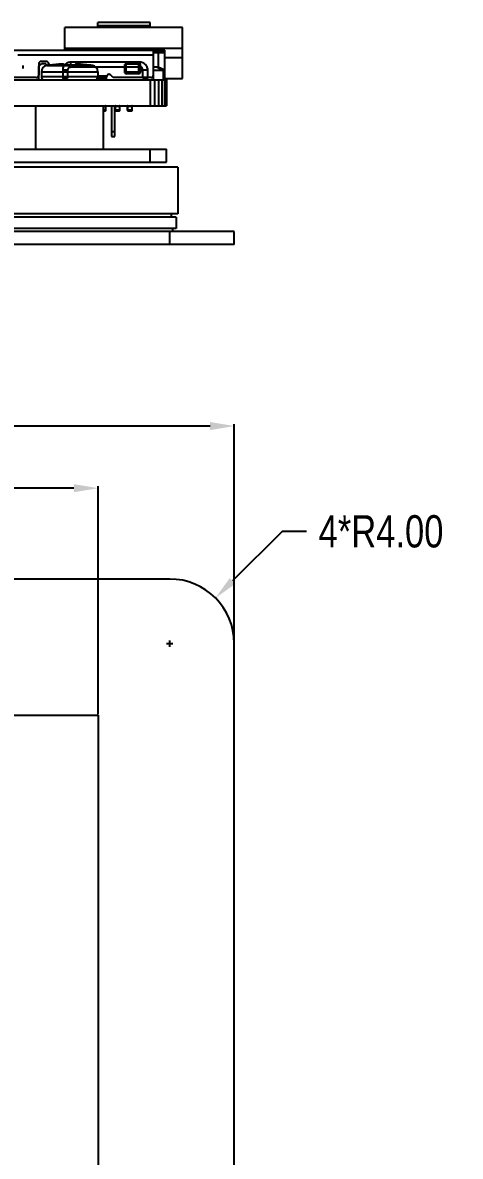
# Model space of a CAD drawing. Header units: inches. Extents: x -190 to 160, y -110 to 38.
# Drawn here: x -52.8 to -25.7, y -36.2 to 34.1 of the extents above; entities that cross this region are included whole.
import ezdxf

# ---------------------------------------------------------------- set-up
doc = ezdxf.new("R2010")
doc.units = ezdxf.units.IN
doc.header["$LTSCALE"] = 1.21
doc.header["$MEASUREMENT"] = 0
doc.header["$PDMODE"] = 3
doc.header["$PDSIZE"] = 0.3125
doc.layers.get('0').update_dxf_attribs({"linetype": 'CONTINUOUS'})
doc.layers.get('Defpoints').update_dxf_attribs({"linetype": 'CONTINUOUS'})
for name, color, linetype in [('02___PRT_ALL_AXES', 7, 'CONTINUOUS'), ('DIM', 3, 'CONTINUOUS'), ('INTFCLR_1294190', 7, 'CONTINUOUS')]:
    doc.layers.add(name, color=color, linetype=linetype)
doc.styles.get("Standard").update_dxf_attribs({"font": 'txt', "width": 0.8})
doc.dimstyles.get("Standard").update_dxf_attribs({"dimtxt": 0.15625, "dimasz": 0.1875, "dimexe": 0.125, "dimexo": 0.0625, "dimgap": 0.09, "dimtad": 0, "dimtih": 1, "dimtoh": 1, "dimzin": 4, "dimdsep": 46, "dimtxsty": 'STANDARD', "dimblk": '_FILLED', "dimblk1": '_FILLED', "dimblk2": '_FILLED', "dimcen": 0.09, "dimazin": 1, "dimtp": 0.01, "dimtm": 0.01, "dimtfac": 1, "dimtofl": 0, "dimtmove": 0, "dimatfit": 3, "dimldrblk": '_FILLED', "dimfxl": 1, "dimtolj": 1, "dimtzin": 4, "dimarcsym": 0})

# ---------------------------------------------------------------- blocks, each defined once
blk = doc.blocks.new('_FILLED')
at = {"color": 0, "linetype": 'ByBlock'}
blk.add_solid([(0, 0), (-1, 0.167), (-1, -0.167)], dxfattribs=at)
blk = doc.blocks.new('*D2')
at = {"layer": 'Defpoints', "color": 0}
for p in [(-48.089, 5.241), (-143.629, -8.817), (-48.089, -8.817)]:
    blk.add_point(p, dxfattribs=at)
at = {"layer": 'DIM', "color": 0, "lineweight": -2}
for p, q in [((-143.629, -8.754), (-143.629, 5.366)), ((-142.129, 5.241), (-102.215, 5.241)), ((-49.589, 5.241), (-89.502, 5.241)), ((-48.089, -8.754), (-48.089, 5.366))]:
    blk.add_line(p, q, dxfattribs=at)
at = {"layer": 'DIM', "color": 0, "lineweight": -2, "xscale": 1.5, "yscale": 1.5, "zscale": 1.5, "rotation": 180}
blk.add_blockref('_FILLED', (-143.629, 5.241), dxfattribs=at)
at = {"layer": 'DIM', "color": 0, "lineweight": -2, "xscale": 1.5, "yscale": 1.5, "zscale": 1.5}
blk.add_blockref('_FILLED', (-48.089, 5.241), dxfattribs=at)
at = {"layer": 'DIM', "color": 0, "insert": (-95.859, 5.241), "char_height": 2, "attachment_point": 5}
blk.add_mtext('\\A1;95.54%%p0.15', dxfattribs=at)
blk = doc.blocks.new('*D5')
at = {"layer": 'Defpoints', "color": 0}
for p in [(-39.659, 9.093), (-152.059, -4.387), (-39.659, -4.387)]:
    blk.add_point(p, dxfattribs=at)
at = {"layer": 'DIM', "color": 0, "lineweight": -2}
for p, q in [((-152.059, -4.324), (-152.059, 9.218)), ((-39.659, -4.324), (-39.659, 9.218)), ((-150.559, 9.093), (-102.215, 9.093)), ((-41.159, 9.093), (-89.502, 9.093))]:
    blk.add_line(p, q, dxfattribs=at)
at = {"layer": 'DIM', "color": 0, "lineweight": -2, "xscale": 1.5, "yscale": 1.5, "zscale": 1.5, "rotation": 180}
blk.add_blockref('_FILLED', (-152.059, 9.093), dxfattribs=at)
at = {"layer": 'DIM', "color": 0, "lineweight": -2, "xscale": 1.5, "yscale": 1.5, "zscale": 1.5}
blk.add_blockref('_FILLED', (-39.659, 9.093), dxfattribs=at)
at = {"layer": 'DIM', "color": 0, "insert": (-95.859, 9.093), "char_height": 2, "attachment_point": 5}
blk.add_mtext('\\A1;112.40%%p0.10', dxfattribs=at)
blk = doc.blocks.new('*D8')
at = {"layer": 'Defpoints', "color": 0}
for p in [(-40.825, -1.564), (-43.659, -4.387)]:
    blk.add_point(p, dxfattribs=at)
at = {"layer": 'DIM', "color": 0, "lineweight": -2}
for p, q in [((-36.689, 2.556), (-39.762, -0.505)), ((-35.189, 2.556), (-36.689, 2.556)), ((-43.659, -4.585), (-43.659, -4.189)), ((-43.857, -4.387), (-43.461, -4.387))]:
    blk.add_line(p, q, dxfattribs=at)
at = {"layer": 'DIM', "color": 0, "lineweight": -2, "xscale": 1.5, "yscale": 1.5, "zscale": 1.5, "rotation": 224.8928006749674}
blk.add_blockref('_FILLED', (-40.825, -1.564), dxfattribs=at)
at = {"layer": 'DIM', "color": 0, "insert": (-30.566, 2.556), "char_height": 2, "attachment_point": 5}
blk.add_mtext('\\A1;4*R4.00', dxfattribs=at)

msp = doc.modelspace()

# ---------------------------------------------------------------- linework, layer by layer
at = {"color": 7, "linetype": 'Continuous'}
for p, q in [((-42.859, 33.793), (-50.159, 33.793)), ((-50.159, 32.393), (-50.159, 33.793)), ((-44.859, 34.093), (-48.109, 34.093)), ((-48.109, 33.793), (-48.109, 34.093)), ((-44.859, 33.893), (-48.109, 33.893)), ((-44.859, 33.793), (-44.859, 34.093)), ((-42.859, 30.633), (-42.859, 33.793)), ((-58.465, 32.393), (-43.965, 32.393)), ((-50.159, 32.513), (-42.859, 32.513)), ((-44.665, 30.543), (-44.665, 32.393)), ((-44.062, 32.393), (-44.062, 32.273)), ((-43.965, 30.543), (-43.965, 32.393)), ((-53.074, 32.093), (-44.665, 32.093)), ((-51.305, 31.693), (-51.625, 31.693)), ((-44.665, 32.273), (-43.965, 32.273)), ((-44.665, 32.243), (-43.965, 32.243)), ((-44.365, 32.243), (-44.365, 31.343)), ((-44.062, 32.273), (-44.091, 32.243)), ((-43.995, 32.243), (-43.965, 32.273)), ((-42.859, 31.913), (-43.965, 31.913)), ((-51.775, 31.543), (-51.775, 30.843)), ((-51.755, 31.393), (-51.605, 31.543)), ((-51.755, 30.543), (-51.755, 31.393)), ((-51.609, 31.043), (-51.609, 30.743)), ((-51.325, 31.543), (-51.605, 31.543)), ((-51.325, 31.543), (-51.227, 31.444)), ((-51.155, 31.543), (-51.155, 31.456)), ((-51.142, 31.45), (-51.143, 31.456)), ((-50.192, 31.45), (-50.201, 31.499)), ((-49.517, 31.499), (-49.525, 31.45)), ((-48.574, 31.456), (-48.575, 31.45)), ((-48.109, 31.043), (-48.109, 30.743)), ((-46.465, 31.423), (-46.465, 31.073)), ((-46.365, 31.543), (-45.565, 31.543)), ((-46.365, 30.943), (-46.365, 31.543)), ((-46.365, 31.043), (-45.565, 31.043)), ((-45.565, 30.943), (-46.365, 30.943)), ((-45.615, 31.573), (-46.315, 31.573)), ((-45.615, 30.923), (-46.315, 30.923)), ((-45.565, 30.943), (-45.565, 31.543)), ((-45.465, 31.423), (-45.465, 31.073)), ((-44.365, 31.343), (-44.665, 31.343)), ((-44.665, 31.143), (-43.965, 31.143)), ((-44.443, 31.343), (-44.062, 31.143)), ((-43.965, 31.143), (-44.365, 31.343)), ((-44.062, 31.143), (-44.062, 30.543)), ((-147.909, 30.543), (-43.85, 30.543)), ((-51.925, 30.693), (-56.759, 30.693)), ((-48.109, 30.743), (-51.609, 30.743)), ((-48.136, 30.643), (-47.715, 30.643)), ((-47.565, 30.652), (-48.132, 30.652)), ((-48.109, 30.802), (-47.553, 30.802)), ((-47.565, 30.645), (-47.715, 30.643)), ((-47.715, 30.643), (-47.715, 30.543)), ((-47.565, 30.543), (-47.565, 30.743)), ((-47.153, 30.693), (-47.309, 30.849)), ((-44.815, 30.693), (-47.153, 30.693)), ((-45.285, 30.643), (-45.045, 30.643)), ((-45.264, 30.694), (-45.067, 30.694)), ((-44.859, 30.543), (-44.859, 28.943)), ((-44.598, 30.543), (-44.598, 28.943)), ((-44.354, 30.543), (-44.354, 28.943)), ((-44.146, 30.543), (-44.146, 28.943)), ((-43.985, 30.543), (-43.985, 28.943)), ((-43.965, 30.633), (-42.859, 30.633)), ((-43.885, 30.543), (-43.885, 28.943)), ((-43.85, 30.543), (-43.85, 28.943)), ((-106.609, 28.943), (-43.85, 28.943)), ((-51.959, 26.243), (-51.959, 28.943)), ((-47.759, 26.243), (-47.759, 28.943)), ((-47.759, 28.912), (-47.611, 28.912)), ((-47.642, 28.943), (-47.642, 28.638)), ((-47.611, 28.668), (-47.611, 28.912)), ((-47.259, 28.943), (-47.259, 27.043)), ((-47.059, 27.043), (-47.059, 28.943)), ((-47.051, 28.912), (-46.746, 28.912)), ((-47.051, 28.912), (-47.051, 28.668)), ((-47.021, 28.638), (-47.021, 28.943)), ((-46.777, 28.943), (-46.777, 28.638)), ((-46.746, 28.668), (-46.746, 28.912)), ((-46.284, 28.912), (-45.98, 28.912)), ((-46.284, 28.912), (-46.284, 28.668)), ((-46.254, 28.638), (-46.254, 28.943)), ((-46.01, 28.943), (-46.01, 28.638)), ((-45.98, 28.668), (-45.98, 28.912)), ((-47.611, 28.668), (-47.759, 28.668)), ((-47.759, 28.638), (-47.642, 28.638)), ((-47.707, 28.635), (-47.751, 28.635)), ((-47.707, 28.638), (-47.707, 28.635)), ((-46.746, 28.668), (-47.051, 28.668)), ((-47.021, 28.638), (-46.777, 28.638)), ((-46.949, 28.635), (-46.949, 28.638)), ((-46.842, 28.635), (-46.949, 28.635)), ((-46.904, 28.635), (-46.904, 28.638)), ((-46.887, 28.638), (-46.887, 28.635)), ((-46.842, 28.638), (-46.842, 28.635)), ((-45.98, 28.668), (-46.284, 28.668)), ((-46.254, 28.638), (-46.01, 28.638)), ((-46.182, 28.635), (-46.182, 28.638)), ((-46.075, 28.635), (-46.182, 28.635)), ((-46.138, 28.635), (-46.138, 28.638)), ((-46.12, 28.638), (-46.12, 28.635)), ((-46.075, 28.638), (-46.075, 28.635)), ((-47.259, 27.343), (-47.059, 27.343)), ((-47.259, 27.043), (-47.059, 27.043)), ((-147.859, 26.243), (-43.859, 26.243)), ((-44.859, 25.443), (-44.859, 26.243)), ((-43.859, 25.443), (-43.859, 26.243)), ((-147.859, 25.443), (-43.859, 25.443)), ((-43.149, 25.143), (-148.569, 25.143)), ((-43.149, 25.143), (-43.149, 22.243)), ((-43.149, 22.243), (-148.569, 22.243)), ((-43.259, 22.043), (-148.359, 22.043)), ((-43.559, 22.243), (-43.559, 22.043)), ((-43.259, 22.043), (-43.259, 21.343)), ((-39.659, 21.143), (-152.059, 21.143)), ((-43.259, 21.343), (-148.359, 21.343)), ((-43.659, 20.343), (-43.659, 21.143)), ((-43.459, 21.143), (-43.459, 21.343)), ((-39.659, 20.343), (-39.659, 21.143)), ((-39.659, 20.343), (-152.059, 20.343)), ((-43.659, -0.387), (-148.059, -0.387)), ((-39.659, -71.487), (-39.659, -4.387)), ((-143.629, -8.817), (-48.089, -8.817)), ((-48.089, -8.817), (-48.089, -63.177))]:
    msp.add_line(p, q, dxfattribs=at)
for centre, radius, start, end in [((-51.625, 31.543), 0.15, 90, 180), ((-51.305, 31.543), 0.15, 0, 90), ((-49.859, 21.98), 9.563, 97.72099, 98.47279), ((-49.859, 21.923), 9.613, 95.07105, 97.67223), ((-49.859, 21.751), 9.705, 88.02953, 91.97047), ((-49.858, 21.923), 9.613, 82.32777, 84.92895), ((-49.859, 21.98), 9.563, 81.52721, 82.27901), ((-46.315, 31.423), 0.15, 90, 180), ((-46.315, 31.073), 0.15, 180, 270), ((-45.615, 31.423), 0.15, 0, 90), ((-45.615, 31.073), 0.15, 270, 0), ((-51.925, 30.843), 0.15, 270, 0), ((-51.409, 30.743), 0.2, 180, 270), ((-48.309, 30.743), 0.2, 270, 0), ((-47.415, 30.743), 0.15, 45, 180), ((-45.285, 30.673), 0.03, 269.98448, 45), ((-45.045, 30.673), 0.03, 135, 270.01553), ((-44.815, 30.843), 0.15, 270, 0), ((-47.642, 28.912), 0.0305, 360, 90), ((-47.021, 28.912), 0.0305, 90, 180), ((-46.777, 28.912), 0.0305, 360, 90), ((-46.254, 28.912), 0.0305, 90, 180), ((-46.01, 28.912), 0.0305, 360, 87.59146), ((-47.642, 28.668), 0.0305, 270, 360), ((-47.021, 28.668), 0.0305, 180, 270), ((-46.777, 28.668), 0.0305, 270, 360), ((-46.254, 28.668), 0.0305, 180, 270), ((-46.01, 28.668), 0.0305, 270, 360), ((-43.659, -4.387), 4, 0, 90)]:
    msp.add_arc(centre, radius, start, end, dxfattribs=at)
for points, knots in [([(-50.201, 31.499), (-50.201, 31.5), (-50.204, 31.503), (-50.208, 31.505), (-50.215, 31.507), (-50.226, 31.51), (-50.243, 31.513), (-50.265, 31.515), (-50.301, 31.517), (-50.357, 31.517), (-50.432, 31.516), (-50.518, 31.512), (-50.612, 31.507), (-50.676, 31.501), (-50.709, 31.499)], [0, 0, 0, 0, 0.010205, 0.017738, 0.027246, 0.052529, 0.086338, 0.128556, 0.178889, 0.302157, 0.451802, 0.622302, 0.807323, 1, 1, 1, 1]), ([(-49.009, 31.499), (-49.042, 31.501), (-49.106, 31.507), (-49.199, 31.512), (-49.285, 31.516), (-49.361, 31.517), (-49.416, 31.517), (-49.453, 31.515), (-49.474, 31.513), (-49.492, 31.51), (-49.503, 31.507), (-49.51, 31.505), (-49.514, 31.503), (-49.516, 31.5), (-49.517, 31.499)], [0, 0, 0, 0, 0.19278, 0.377802, 0.548279, 0.697896, 0.821142, 0.871465, 0.913676, 0.947479, 0.972758, 0.982264, 0.989796, 1, 1, 1, 1])]:
    msp.add_open_spline(points, degree=3, knots=knots, dxfattribs=at)
at = {"layer": '02___PRT_ALL_AXES', "color": 7, "linetype": 'Continuous'}
for p, q in [((-51.609, 31.043), (-48.109, 31.043)), ((-51.268, 31.438), (-48.45, 31.438))]:
    msp.add_line(p, q, dxfattribs=at)
for centre, start, end in [((-51.209, 31.043), 98.47279, 180), ((-48.509, 31.043), 0, 81.52721)]:
    msp.add_arc(centre, 0.4, start, end, dxfattribs=at)
at = {"layer": 'INTFCLR_1294190', "color": 6, "linetype": 'Continuous'}
for p, q in [((-45.514, 31.643), (-49.79, 31.643)), ((-52.765, 31.443), (-52.765, 31.243)), ((-49.988, 31.143), (-50.288, 31.143)), ((-50.288, 31.143), (-50.288, 30.673)), ((-49.988, 31.143), (-49.988, 30.673)), ((-45.514, 31.343), (-49.79, 31.343)), ((-45.015, 31.143), (-45.315, 31.143)), ((-45.315, 30.673), (-45.315, 31.143)), ((-45.015, 30.673), (-45.015, 31.143)), ((-49.988, 30.673), (-50.288, 30.673)), ((-45.015, 30.673), (-45.315, 30.673))]:
    msp.add_line(p, q, dxfattribs=at)
at = {"layer": 'INTFCLR_1294190', "color": 7, "linetype": 'Continuous'}
for p, q in [((-50.258, 30.643), (-50.018, 30.643)), ((-45.024, 30.651), (-45.307, 30.651)), ((-45.285, 30.643), (-45.045, 30.643))]:
    msp.add_line(p, q, dxfattribs=at)
at = {"layer": 'INTFCLR_1294190', "color": 6, "linetype": 'Continuous'}
for centre, start, end in [((-50.258, 30.673), 180, 270.00043), ((-50.018, 30.673), 269.99958, 0), ((-45.285, 30.673), 180, 225), ((-45.045, 30.673), 315, 0)]:
    msp.add_arc(centre, 0.03, start, end, dxfattribs=at)
at = {"layer": 'INTFCLR_1294190', "color": 7, "linetype": 'Continuous'}
for centre, start, end in [((-45.285, 30.673), 225, 270.00047), ((-45.045, 30.673), 269.99942, 315)]:
    msp.add_arc(centre, 0.03, start, end, dxfattribs=at)
at = {"layer": 'INTFCLR_1294190', "color": 6, "linetype": 'Continuous'}
for points, knots in [([(-49.79, 31.643), (-49.833, 31.643), (-49.92, 31.631), (-50.042, 31.581), (-50.146, 31.5), (-50.226, 31.395), (-50.277, 31.274), (-50.288, 31.186), (-50.288, 31.143)], [0, 0, 0, 0, 0.166233, 0.332593, 0.499152, 0.665948, 0.832926, 1, 1, 1, 1]), ([(-49.79, 31.643), (-49.793, 31.643), (-49.797, 31.629), (-49.8, 31.611), (-49.803, 31.577), (-49.805, 31.538), (-49.806, 31.508), (-49.806, 31.493)], [0, 0, 0, 0, 0.057815, 0.200768, 0.42007, 0.695298, 1, 1, 1, 1]), ([(-49.774, 31.493), (-49.774, 31.508), (-49.775, 31.538), (-49.777, 31.577), (-49.78, 31.611), (-49.783, 31.629), (-49.787, 31.643), (-49.79, 31.643)], [0, 0, 0, 0, 0.304702, 0.57993, 0.799232, 0.942185, 1, 1, 1, 1]), ([(-45.529, 31.493), (-45.529, 31.508), (-45.529, 31.538), (-45.527, 31.577), (-45.524, 31.611), (-45.52, 31.629), (-45.516, 31.643), (-45.514, 31.643)], [0, 0, 0, 0, 0.304702, 0.57993, 0.799232, 0.942185, 1, 1, 1, 1]), ([(-45.514, 31.643), (-45.511, 31.643), (-45.507, 31.629), (-45.503, 31.611), (-45.5, 31.577), (-45.498, 31.538), (-45.498, 31.508), (-45.498, 31.493)], [0, 0, 0, 0, 0.057815, 0.200768, 0.42007, 0.695298, 1, 1, 1, 1]), ([(-45.015, 31.143), (-45.015, 31.186), (-45.027, 31.274), (-45.077, 31.395), (-45.157, 31.5), (-45.262, 31.581), (-45.383, 31.631), (-45.47, 31.643), (-45.514, 31.643)], [0, 0, 0, 0, 0.1671, 0.334073, 0.500848, 0.667386, 0.833742, 1, 1, 1, 1]), ([(-49.79, 31.343), (-49.811, 31.343), (-49.853, 31.336), (-49.909, 31.307), (-49.953, 31.262), (-49.982, 31.205), (-49.988, 31.163), (-49.988, 31.143)], [0, 0, 0, 0, 0.199899, 0.399818, 0.599797, 0.799862, 1, 1, 1, 1]), ([(-49.806, 31.493), (-49.806, 31.477), (-49.805, 31.448), (-49.803, 31.408), (-49.8, 31.374), (-49.797, 31.356), (-49.793, 31.343), (-49.79, 31.343)], [0, 0, 0, 0, 0.304702, 0.57993, 0.799232, 0.942185, 1, 1, 1, 1]), ([(-49.79, 31.343), (-49.787, 31.343), (-49.783, 31.356), (-49.78, 31.374), (-49.777, 31.408), (-49.775, 31.448), (-49.774, 31.477), (-49.774, 31.493)], [0, 0, 0, 0, 0.057815, 0.200768, 0.42007, 0.695298, 1, 1, 1, 1]), ([(-45.514, 31.343), (-45.516, 31.343), (-45.52, 31.356), (-45.524, 31.374), (-45.527, 31.408), (-45.529, 31.448), (-45.529, 31.477), (-45.529, 31.493)], [0, 0, 0, 0, 0.057815, 0.200768, 0.42007, 0.695298, 1, 1, 1, 1]), ([(-45.498, 31.493), (-45.498, 31.477), (-45.498, 31.448), (-45.5, 31.408), (-45.503, 31.374), (-45.507, 31.356), (-45.511, 31.343), (-45.514, 31.343)], [0, 0, 0, 0, 0.304702, 0.57993, 0.799232, 0.942185, 1, 1, 1, 1]), ([(-45.315, 31.143), (-45.315, 31.163), (-45.322, 31.205), (-45.35, 31.262), (-45.395, 31.307), (-45.451, 31.336), (-45.493, 31.343), (-45.514, 31.343)], [0, 0, 0, 0, 0.200127, 0.400198, 0.600189, 0.800113, 1, 1, 1, 1])]:
    msp.add_open_spline(points, degree=3, knots=knots, dxfattribs=at)

# ---------------------------------------------------------------- dimensions: what is measured, and where the dimension line sits
at = {"layer": 'DIM'}
for base, p1, p2, override, picture, middle in [((-39.659, 9.093), (-152.059, -4.387), (-39.659, -4.387), {"dimtxt": 2, "dimasz": 1.5, "dimtih": 0, "dimzin": 0, "dimblk": '_FILLED', "dimcen": 0.198, "dimadec": 0, "dimazin": 0, "dimtol": 1, "dimtp": 0.1, "dimtm": 0.1, "dimtzin": 0}, '*D5', (-95.859, 9.093)), ((-48.089, 5.241), (-143.629, -8.817), (-48.089, -8.817), {"dimtxt": 2, "dimasz": 1.5, "dimgap": 0.09, "dimtih": 0, "dimzin": 0, "dimcen": 0.198, "dimadec": 0, "dimazin": 0, "dimtol": 1, "dimlim": 0, "dimtp": 0.15, "dimtm": 0.15, "dimtdec": 2, "dimtzin": 0}, '*D2', (-95.859, 5.241))]:
    dim = msp.add_linear_dim(base=base, p1=p1, p2=p2, dimstyle='STANDARD', override=override, dxfattribs=at)
    dim.commit()
    dim.dimension.update_dxf_attribs({"geometry": picture, "text_midpoint": middle})
dim = msp.add_radius_dim(center=(-43.659, -4.387), mpoint=(-40.825, -1.564), dimstyle='STANDARD', override={"dimtxt": 2, "dimasz": 1.5, "dimtih": 0, "dimzin": 0, "dimpost": '4*R<>', "dimcen": 0.198, "dimadec": 0, "dimazin": 0, "dimtp": 0, "dimtm": 0, "dimtdec": 4, "dimtzin": 0}, dxfattribs=at)
dim.commit()
dim.dimension.update_dxf_attribs({"geometry": '*D8', "text_midpoint": (-36.689, 2.556), "dimtype": 164})

doc.saveas('drawing.dxf')
